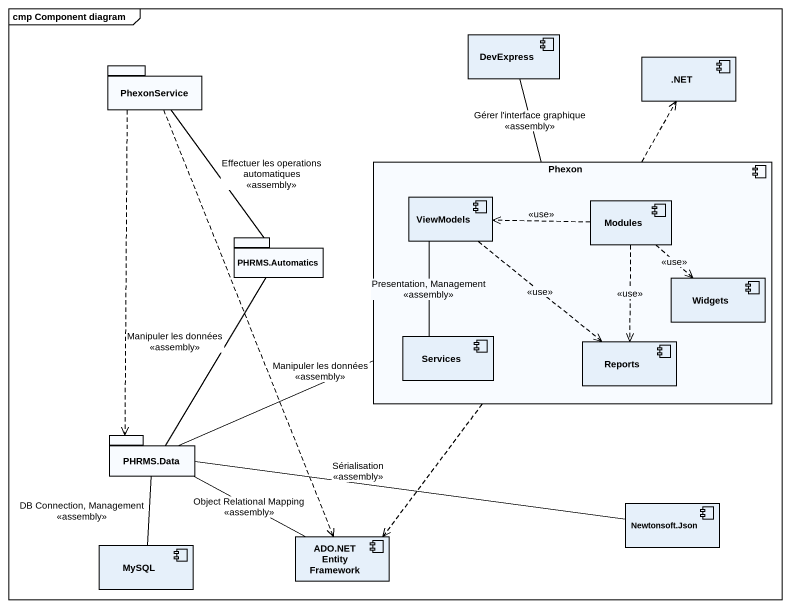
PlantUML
@startuml
mainframe cmp Component diagram
component DevExpress
package PhexonService {
}
component ".NET" as NET
component Phexon {
  component ViewModels
  component Modules
  component Widgets
  component Services
  component Reports
}
package "PHRMS.Automatics" as PHRMS_Automatics {
}
package "PHRMS.Data" as PHRMS_Data {
}
component "Newtonsoft.Json" as Newtonsoft_Json
component MySQL
component "ADO.NET Entity Framework" as ADO_NET_Entity_Framework
PhexonService -- PHRMS_Automatics : Effectuer les operations automatiques\n<<assembly>>
PhexonService ..> PHRMS_Data
PhexonService ..> ADO_NET_Entity_Framework
Phexon -up- DevExpress : Gérer l'interface graphique\n<<assembly>>
Phexon .up.> NET
Phexon -left- PHRMS_Data : Manipuler les données\n<<assembly>>
Phexon ..> ADO_NET_Entity_Framework
ViewModels -- Services : Presentation, Management\n<<assembly>>
ViewModels ..> Reports : <<use>>
Modules .left.> ViewModels : <<use>>
Modules ..> Widgets : <<use>>
Modules ..> Reports : <<use>>
PHRMS_Automatics -- PHRMS_Data : Manipuler les données\n<<assembly>>
PHRMS_Data -right- Newtonsoft_Json : Sérialisation\n<<assembly>>
PHRMS_Data -- MySQL : DB Connection, Management\n<<assembly>>
PHRMS_Data -right- ADO_NET_Entity_Framework : Object Relational Mapping\n<<assembly>>
@enduml
